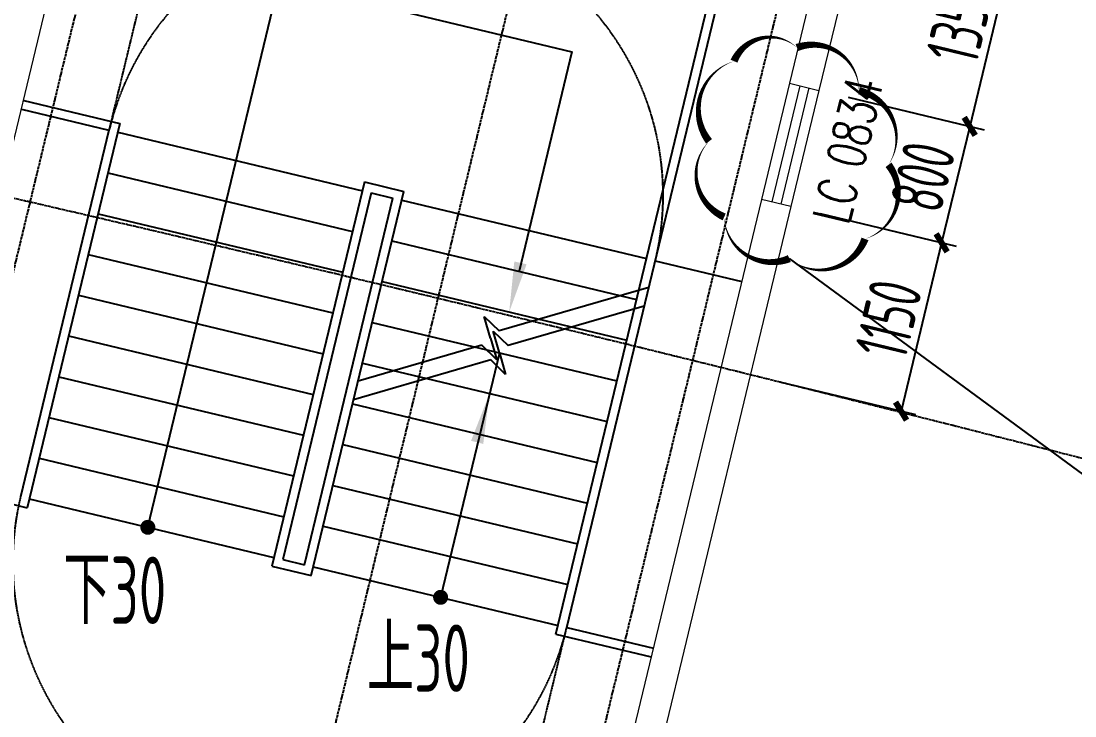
# Model space of a CAD drawing. Header units: millimetres. Extents: x 11677979 to 24947533, y -12764720 to -6308891.
# Drawn here: x 11849381 to 11856417, y -6392292 to -6387651 of the extents above; entities that cross this region are included whole.
import ezdxf
from ezdxf.enums import TextEntityAlignment as Align

# ---------------------------------------------------------------- set-up
doc = ezdxf.new("R2010")
doc.units = ezdxf.units.MM
doc.header["$LTSCALE"] = 10
for name, pattern in [('A2-RG-AXIS$0$CENTER', [2, 1.25, -0.25, 0.25, -0.25]), ('A2-RG-AXIS$0$DOTE', [2.4200000000000004, 2, -0.2, 0.02, -0.2]), ('A2-RI-F4$0$A2-RG-AXIS$0$CENTER', [2, 1.25, -0.25, 0.25, -0.25]), ('A2-RI-F4$0$A2-RG-AXIS$0$DOTE', [2.4200000000000004, 2, -0.2, 0.02, -0.2]), ('A2-RI-F4$0$A2-RV-F4$0$HIDDEN', [0.375, 0.25, -0.125]), ('A2-RV-F4$0$HIDDEN', [0.375, 0.25, -0.125])]:
    doc.linetypes.add(name, pattern=pattern)
for name, color, linetype in [('A2-RB-F4$0$A-DIMS-100', 1, 'Continuous'), ('A2-RG-AXIS$0$A-DIMS-100', 1, 'Continuous'), ('A2-RG-AXIS$0$A-GRID', 1, 'A2-RG-AXIS$0$CENTER'), ('A2-RI-F4$0$A-SYMB-DOOR', 4, 'Continuous'), ('A2-RI-F4$0$A2-RB-F4$0$A-DIMS-100', 1, 'Continuous'), ('A2-RI-F4$0$A2-RG-AXIS$0$A-DIMS-100', 1, 'Continuous'), ('A2-RI-F4$0$A2-RG-AXIS$0$A-GRID', 1, 'A2-RI-F4$0$A2-RG-AXIS$0$CENTER'), ('A2-RI-F4$0$A2-RV-F4$0$A-HATH', 9, 'Continuous'), ('A2-RI-F4$0$A2-RV-F4$0$A-STRS', 50, 'Continuous'), ('A2-RI-F4$0$A2-RV-F4$0$A-SYMB', 4, 'Continuous'), ('A2-RI-F4$0$A2-RV-F4$0$A-SYMB-AREA', 4, 'Continuous'), ('A2-RI-F4$0$A2-RV-F4$0$A-SYMB-NAME', 4, 'Continuous'), ('A2-RI-F4$0$A2-RV-F4$0$AUDIT_D_120618114340-210', 80, 'Continuous'), ('A2-RI-F4$0$A2-RV-F4$0$AUDIT_D_120618114340-341', 1, 'Continuous'), ('A2-RV-F4$0$A-HATH', 9, 'Continuous'), ('A2-RV-F4$0$A-STRS', 50, 'Continuous'), ('A2-RV-F4$0$A-SYMB', 4, 'Continuous'), ('A2-RV-F4$0$A-SYMB-AREA', 4, 'Continuous'), ('A2-RV-F4$0$A-SYMB-NAME', 4, 'Continuous'), ('A2-RV-F4$0$AUDIT_D_120618114340-210', 80, 'Continuous'), ('A2-RV-F4$0$AUDIT_D_120618114340-341', 1, 'Continuous')]:
    doc.layers.add(name, color=color, linetype=linetype)
doc.layers.add('A2-RI-F4$0$A-GLASS', color=132, linetype='Continuous', lineweight=20)
doc.layers.add('A2-RI-F4$0$A-WALL', color=7, linetype='Continuous', lineweight=5)
doc.styles.add('A2-RB-F4$0$XD2008', font='hzs.shx', dxfattribs={"width": 0.7, "bigfont": 'hztxt.shx'})
doc.styles.add('A2-RG-AXIS$0$XD2008', font='hzs.shx', dxfattribs={"width": 0.7, "bigfont": 'hztxt.shx'})
doc.styles.add('A2-RI-F4$0$A2-RB-F4$0$XD2008', font='hzs.shx', dxfattribs={"width": 0.7, "bigfont": 'hztxt.shx'})
doc.styles.add('A2-RI-F4$0$A2-RG-AXIS$0$XD2008', font='hzs.shx', dxfattribs={"width": 0.7, "bigfont": 'hztxt.shx'})
doc.styles.add('A2-RI-F4$0$A2-RV-F4$0$ECADI', font='hzs.shx', dxfattribs={"width": 0.7, "bigfont": 'hztxt.shx'})
doc.styles.add('A2-RI-F4$0$ECADI-TXT', font='simplex.shx', dxfattribs={"bigfont": 'hztxt.shx'})
doc.styles.add('A2-RV-F4$0$ECADI', font='hzs.shx', dxfattribs={"width": 0.7, "bigfont": 'hztxt.shx'})
doc.dimstyles.new('A2-RB-F4$0$XD100$0', dxfattribs={"dimscale": 100, "dimtxt": 3.5, "dimasz": 1, "dimexe": 1, "dimexo": 2, "dimgap": 0.5, "dimtad": 1, "dimdec": 0, "dimdsep": 46, "dimtxsty": 'A2-RB-F4$0$XD2008', "dimblk1": 'A2-RB-F4$0$_ArchTick', "dimblk2": 'A2-RB-F4$0$_ArchTick', "dimsah": 1, "dimcen": 2.5, "dimclrt": 4, "dimaunit": 1, "dimadec": 0, "dimazin": 0, "dimtfac": 1, "dimtdec": 0, "dimtix": 1, "dimtmove": 1, "dimatfit": 3, "dimfxl": 0, "dimtolj": 1, "dimtzin": 0, "dimarcsym": 0})
doc.dimstyles.new('A2-RG-AXIS$0$XD150$0', dxfattribs={"dimscale": 150, "dimtxt": 2.5, "dimasz": 1, "dimexe": 1, "dimexo": 2, "dimgap": 0.5, "dimtad": 1, "dimdec": 0, "dimdsep": 46, "dimtxsty": 'A2-RG-AXIS$0$XD2008', "dimblk": 'A2-RG-AXIS$0$_ArchTick', "dimcen": 2.5, "dimclrt": 4, "dimaunit": 1, "dimadec": 0, "dimazin": 0, "dimtfac": 1, "dimtdec": 0, "dimtmove": 2, "dimatfit": 3, "dimfxl": 0, "dimtolj": 1, "dimtzin": 0, "dimarcsym": 0})
doc.dimstyles.new('A2-RI-F4$0$A2-RB-F4$0$XD100$0', dxfattribs={"dimscale": 100, "dimtxt": 3.5, "dimasz": 1, "dimexe": 1, "dimexo": 2, "dimgap": 0.5, "dimtad": 1, "dimdec": 0, "dimdsep": 46, "dimtxsty": 'A2-RI-F4$0$A2-RB-F4$0$XD2008', "dimblk1": 'A2-RI-F4$0$A2-RB-F4$0$_ArchTick', "dimblk2": 'A2-RI-F4$0$A2-RB-F4$0$_ArchTick', "dimsah": 1, "dimcen": 2.5, "dimclrt": 4, "dimaunit": 1, "dimadec": 0, "dimazin": 0, "dimtfac": 1, "dimtdec": 0, "dimtix": 1, "dimtmove": 1, "dimatfit": 3, "dimfxl": 0, "dimtolj": 1, "dimtzin": 0, "dimarcsym": 0})
doc.dimstyles.new('A2-RI-F4$0$A2-RG-AXIS$0$XD150$0', dxfattribs={"dimscale": 150, "dimtxt": 2.5, "dimasz": 1, "dimexe": 1, "dimexo": 2, "dimgap": 0.5, "dimtad": 1, "dimdec": 0, "dimdsep": 46, "dimtxsty": 'A2-RI-F4$0$A2-RG-AXIS$0$XD2008', "dimblk": 'A2-RI-F4$0$A2-RG-AXIS$0$_ArchTick', "dimcen": 2.5, "dimclrt": 4, "dimaunit": 1, "dimadec": 0, "dimazin": 0, "dimtfac": 1, "dimtdec": 0, "dimtmove": 2, "dimatfit": 3, "dimfxl": 0, "dimtolj": 1, "dimtzin": 0, "dimarcsym": 0})

# ---------------------------------------------------------------- blocks, each defined once
blk = doc.blocks.new('A2-RV-F4$0$5erhfh')
at = {"layer": 'A2-RV-F4$0$A-SYMB-AREA', "style": 'A2-RV-F4$0$ECADI', "width": 0.7}
blk.add_attdef('340M2', text='', height=2.5, dxfattribs=at).set_placement((0, 1.25), align=Align.MIDDLE_LEFT)
at = {"layer": 'A2-RV-F4$0$A-SYMB-NAME', "style": 'A2-RV-F4$0$ECADI', "width": 0.7}
blk.add_attdef('CHINESENAME', (-12.29193252821193, 3.0875), '', height=4.5, dxfattribs=at)
blk = doc.blocks.new('A2-RV-F4')
at = {"layer": 'A2-RV-F4$0$A-HATH', "linetype": 'A2-RV-F4$0$HIDDEN'}
for p, q in [((11850532.52359287, -6386036.212348836), (11849967.82002401, -6388379.122044289)), ((11852445.60623783, -6394102.9801053), (11853024.39962325, -6391701.612893994))]:
    blk.add_line(p, q, dxfattribs=at)
at = {"layer": 'A2-RV-F4$0$A-STRS'}
for p, q in [((11850026.17295232, -6388393.084338167), (11851660.05494519, -6388784.028566726)), ((11849960.56423893, -6388665.289613986), (11851594.4462318, -6389056.233842546)), ((11851922.64312261, -6388846.858889172), (11853556.52511549, -6389237.803117732)), ((11849894.95552553, -6388937.494889808), (11851528.83751841, -6389328.439118368)), ((11851857.03440922, -6389119.064164992), (11853490.9164021, -6389510.008393551)), ((11849829.34681214, -6389209.700165626), (11851463.22880501, -6389600.644394188)), ((11853614.87804381, -6389251.765411606), (11854194.48266308, -6389390.449283354)), ((11851791.42569582, -6389391.269440812), (11853425.3076887, -6389782.213669373)), ((11849763.73809874, -6389481.905441448), (11851397.62009161, -6389872.849670008)), ((11851725.81698243, -6389663.474716633), (11853359.69897531, -6390054.418945192)), ((11849698.12938535, -6389754.11071727), (11851332.01137822, -6390145.054945828)), ((11851660.20826904, -6389935.679992453), (11853294.09026191, -6390326.624221012)), ((11849632.52067195, -6390026.315993088), (11851266.40266483, -6390417.260221649)), ((11851594.59955564, -6390207.885268273), (11853228.48154851, -6390598.829496833)), ((11849566.91195856, -6390298.521268909), (11851200.79395143, -6390689.465497469)), ((11851528.99084224, -6390480.090544093), (11853162.87283512, -6390871.034772652)), ((11849501.30324516, -6390570.726544729), (11851135.18523804, -6390961.670773288)), ((11851463.38212885, -6390752.295819914), (11853097.26412173, -6391143.240048473)), ((11849435.69453177, -6390842.93182055), (11851069.57652464, -6391233.87604911)), ((11851397.77341546, -6391024.501095735), (11853031.65540833, -6391415.445324294)), ((11851332.16470206, -6391296.706371554), (11852966.04669494, -6391687.650600117))]:
    blk.add_line(p, q, dxfattribs=at)
at = {"layer": 'A2-RV-F4$0$A-SYMB', "linetype": 'A2-RV-F4$0$HIDDEN'}
for centre, radius, start, end in [((11851792.70332841, -6388815.767774372), 1875.002576416174, 346.5436459791125, 166.5436459791125), ((11851200.87061336, -6391265.291210332), 1875.002576417769, 166.5436459791126, 346.5436459791125)]:
    blk.add_arc(centre, radius, start, end, dxfattribs=at)
at = {"layer": 'A2-RV-F4$0$AUDIT_D_120618114340-210'}
for p, q in [((11852951.98768492, -6391745.980302077), (11854073.58049623, -6387092.581923065)), ((11853024.39962326, -6391701.612893993), (11854131.93342455, -6387106.544216943)), ((11849398.97014854, -6388181.317848119), (11850040.23196234, -6388334.754636205)), ((11849384.86823086, -6388239.637283422), (11849967.82002401, -6388379.122044289)), ((11850040.23196234, -6388334.754636205), (11849421.63552175, -6390901.261522511)), ((11849967.82002401, -6388379.122044289), (11849377.34160345, -6390828.969526673)), ((11851674.11395521, -6388725.698864763), (11851055.51751463, -6391292.205751073)), ((11851674.11395521, -6388725.698864763), (11851936.70213262, -6388788.529187208)), ((11851318.10569204, -6391355.036073515), (11851936.70213262, -6388788.529187208)), ((11851718.40787351, -6388797.990860602), (11851127.92945296, -6391247.838342987)), ((11851273.81177375, -6391282.744077678), (11851864.2901943, -6388832.896595292)), ((11851718.40787351, -6388797.990860602), (11851864.2901943, -6388832.896595292)), ((11848775.93006092, -6390746.761488626), (11849421.63552175, -6390901.261522511)), ((11851127.92945296, -6391247.838342987), (11851273.81177375, -6391282.744077678)), ((11851055.51751463, -6391292.205751073), (11851318.10569204, -6391355.036073515)), ((11852951.98768492, -6391745.980302077), (11853588.68767333, -6391898.32556745)), ((11853024.39962326, -6391701.612893993), (11853602.64994802, -6391839.972719315))]:
    blk.add_line(p, q, dxfattribs=at)
at = {"layer": 'A2-RV-F4$0$AUDIT_D_120618114340-341', "extrusion": (5.203976707420047e-08, 1.248147098456692e-08, -0.9999999999999986)}
for p, q in [((11853571.65742266, -6389431.084293084, 5.917320324609819e-05), (11852573.73520595, -6389720.579369909, 3.62823912880561e-06)), ((11853541.83076619, -6389554.832692192, 5.421651799053258e-05), (11852632.96048095, -6389818.493996295, 3.62823912880561e-06)), ((11852515.55479874, -6389768.694234726), (11852473.76313027, -6389624.633634812, -3.767404950227871e-07)), ((11852473.76313027, -6389624.633634812, -3.767404950227871e-07), (11852573.73520595, -6389720.579369909, 3.62823912880561e-06)), ((11852515.55479874, -6389768.694234726), (11852557.3464672, -6389912.754834636, 3.767404948007425e-07)), ((11852574.78007373, -6389866.608861112), (11852532.98840526, -6389722.548261198, -3.767404950227871e-07)), ((11852532.98840526, -6389722.548261198, -3.767404950227871e-07), (11852632.96048095, -6389818.493996295, 3.62823912880561e-06)), ((11852457.37439151, -6389816.809099539, -3.628239129138677e-06), (11851631.08402268, -6390056.514148493, -4.962006907225288e-05)), ((11852557.3464672, -6389912.754834636, 3.767404948007425e-07), (11852457.37439151, -6389816.809099539, -3.628239129138677e-06)), ((11852516.59966651, -6389914.723725925, -3.628239129138677e-06), (11851601.25736621, -6390180.262547604, -5.457675432806697e-05)), ((11852616.5717422, -6390010.669461022, 3.767404948007425e-07), (11852516.59966651, -6389914.723725925, -3.628239129138677e-06)), ((11852574.78007373, -6389866.608861112), (11852616.5717422, -6390010.669461022, 3.767404948007425e-07))]:
    blk.add_line(p, q, dxfattribs=at)
at = {"layer": 'A2-RV-F4$0$AUDIT_D_120618114340-341'}
for points in [[(11850227.43327351, -6391032.373709842), (11851103.26363065, -6387386.984091338), (11853057.77937943, -6387856.360550899), (11852705.77178477, -6389322.144301735)], [(11852575.00578948, -6389866.66286885), (11852182.25637211, -6391500.110554723)]]:
    blk.add_lwpolyline(points, dxfattribs=at)
at = {"layer": 'A2-RV-F4$0$AUDIT_D_120618114340-341', "extrusion": (0, 0, -1), "const_width": 49.99999999999999}
for points in [[(-11850233.01109238, -6391008.003893747, 1), (-11850221.85545464, -6391056.743525938, 1)], [(-11852187.83419098, -6391475.740738628, 1), (-11852176.67855324, -6391524.480370819, 1)]]:
    blk.add_lwpolyline(points, format="xyb", close=True, dxfattribs=at)
at = {"layer": 'A2-RV-F4$0$AUDIT_D_120618114340-341', "extrusion": (0, 0, -1)}
for points in [[(-11852756.28638885, -6389275.480563865), (-11852674.2785515, -6389256.713372772), (-11852640.16307137, -6389594.349577581)], [(-11852467.04541825, -6390475.518091), (-11852385.49265686, -6390454.862826327), (-11852508.9458249, -6390138.759381101)]]:
    blk.add_solid(points, dxfattribs=at)
ref = blk.add_blockref('A2-RV-F4$0$5erhfh', (11850838.81139189, -6393158.082394437), dxfattribs=dict(xscale=100, yscale=100, zscale=100))
ref.add_attrib('CHINESENAME', '下30', (11849663.0073548, -6391678.282010552), dxfattribs={"layer": 'A2-RV-F4$0$A-SYMB-NAME', "height": 450, "style": 'A2-RV-F4$0$ECADI', "width": 0.7})
ref = blk.add_blockref('A2-RV-F4$0$5erhfh', (11852866.45279272, -6393611.270133118), dxfattribs=dict(xscale=100, yscale=100, zscale=100))
ref.add_attrib('CHINESENAME', '上30', (11851690.64875564, -6392131.469749233), dxfattribs={"layer": 'A2-RV-F4$0$A-SYMB-NAME', "height": 450, "style": 'A2-RV-F4$0$ECADI', "width": 0.7})
blk = doc.blocks.new('A2-RB-F4$0$_ArchTick')
at = {"color": 0, "linetype": 'ByBlock', "const_width": 0.4}
blk.add_lwpolyline([(-0.5, -0.5), (0.5, 0.5)], dxfattribs=at)
blk = doc.blocks.new('*D197')
at = {"layer": 'A2-RB-F4$0$A-DIMS-100', "color": 0, "lineweight": -2, "transparency": 16777216}
for p, q in [((11854902.97492254, -6388158.561979709), (11855812.15127376, -6388377.69766866)), ((11855714.93523741, -6388354.266017502), (11855527.47271025, -6389132.03296752)), ((11854715.51239538, -6388936.328929727), (11855624.6887466, -6389155.464618678))]:
    blk.add_line(p, q, dxfattribs=at)
at = {"layer": 'Defpoints', "color": 0, "transparency": 16777216}
for p in [(11854708.54284983, -6388111.698677393), (11854521.08032267, -6388889.46562741), (11855527.47271025, -6389132.03296752)]:
    blk.add_point(p, dxfattribs=at)
at = {"layer": 'A2-RB-F4$0$A-DIMS-100', "color": 0, "lineweight": -2, "transparency": 16777216, "xscale": 100, "yscale": 100, "zscale": 100}
for p, rotation in [((11855714.93523741, -6388354.266017502), 76.44866309348606), ((11855527.47271025, -6389132.03296752), 256.4486630934861)]:
    blk.add_blockref('A2-RB-F4$0$_ArchTick', p, dxfattribs=dict(at, rotation=rotation))
at = {"layer": 'A2-RB-F4$0$A-DIMS-100', "color": 4, "transparency": 16777216, "insert": (11855402.46789204, -6388690.428277405), "char_height": 350, "attachment_point": 5, "rotation": 76.44866309348603, "style": 'A2-RB-F4$0$XD2008'}
blk.add_mtext('\\A1;800', dxfattribs=at)
blk = doc.blocks.new('*D198')
at = {"layer": 'A2-RB-F4$0$A-DIMS-100', "color": 0, "lineweight": -2, "transparency": 16777216}
for p, q in [((11855217.81173799, -6386852.32935065), (11856126.9880892, -6387071.465039601)), ((11856029.77205285, -6387048.033388442), (11855714.9352374, -6388354.266017501)), ((11854902.97492254, -6388158.561979709), (11855812.15127376, -6388377.69766866))]:
    blk.add_line(p, q, dxfattribs=at)
at = {"layer": 'Defpoints', "color": 0, "transparency": 16777216}
for p in [(11855023.37966528, -6386805.466048334), (11854708.54284983, -6388111.698677393), (11855714.9352374, -6388354.266017501)]:
    blk.add_point(p, dxfattribs=at)
at = {"layer": 'A2-RB-F4$0$A-DIMS-100', "color": 0, "lineweight": -2, "transparency": 16777216, "xscale": 100, "yscale": 100, "zscale": 100}
for p, rotation in [((11856029.77205285, -6387048.033388442), 76.44866309347344), ((11855714.9352374, -6388354.266017501), 256.4486630934734)]:
    blk.add_blockref('A2-RB-F4$0$_ArchTick', p, dxfattribs=dict(at, rotation=rotation))
at = {"layer": 'A2-RB-F4$0$A-DIMS-100', "color": 4, "transparency": 16777216, "insert": (11855653.61756334, -6387648.428487867), "char_height": 350, "attachment_point": 5, "rotation": 76.4486630934734, "style": 'A2-RB-F4$0$XD2008'}
blk.add_mtext('\\A1;1350', dxfattribs=at)
blk = doc.blocks.new('*D202')
at = {"layer": 'A2-RB-F4$0$A-DIMS-100', "color": 0, "lineweight": -2, "transparency": 16777216}
for p, q in [((11854715.51239538, -6388936.328929726), (11855624.6887466, -6389155.464618675)), ((11855527.47271025, -6389132.032967518), (11855256.50962362, -6390256.237023915)), ((11854444.54930875, -6390060.532986123), (11855353.72565997, -6390279.668675072))]:
    blk.add_line(p, q, dxfattribs=at)
at = {"layer": 'Defpoints', "color": 0, "transparency": 16777216}
for p in [(11854521.08032267, -6388889.46562741), (11854250.11723604, -6390013.669683807), (11855256.50962362, -6390256.237023915)]:
    blk.add_point(p, dxfattribs=at)
at = {"layer": 'A2-RB-F4$0$A-DIMS-100', "color": 0, "lineweight": -2, "transparency": 16777216, "xscale": 100, "yscale": 100, "zscale": 100}
for p, rotation in [((11855527.47271025, -6389132.032967518), 76.44866309355466), ((11855256.50962362, -6390256.237023915), 256.4486630935546)]:
    blk.add_blockref('A2-RB-F4$0$_ArchTick', p, dxfattribs=dict(at, rotation=rotation))
at = {"layer": 'A2-RB-F4$0$A-DIMS-100', "color": 4, "transparency": 16777216, "insert": (11855173.25508514, -6389641.413780611), "char_height": 350, "attachment_point": 5, "rotation": 76.44866309355463, "style": 'A2-RB-F4$0$XD2008'}
blk.add_mtext('\\A1;1150', dxfattribs=at)
blk = doc.blocks.new('A2-RG-AXIS$0$_ArchTick')
at = {"color": 0, "linetype": 'ByBlock', "const_width": 0.4}
blk.add_lwpolyline([(-0.5, -0.5), (0.5, 0.5)], dxfattribs=at)
blk = doc.blocks.new('*D436')
at = {"layer": 'A2-RG-AXIS$0$A-DIMS-100', "color": 0, "lineweight": -2, "ltscale": 3, "transparency": 16777216}
for p, q in [((11857017.44969756, -6390714.001969515), (11857453.29118295, -6390825.993931)), ((11857308.01068776, -6390788.663277156), (11856138.3168673, -6395340.785459872)), ((11855847.75587694, -6395266.124152191), (11856283.5973625, -6395378.116113717))]:
    blk.add_line(p, q, dxfattribs=at)
at = {"layer": 'Defpoints', "color": 0, "ltscale": 3, "transparency": 16777216}
for p in [(11856726.88870717, -6390639.340661827), (11855557.19488655, -6395191.462844502), (11856138.3168673, -6395340.785459872)]:
    blk.add_point(p, dxfattribs=at)
at = {"layer": 'A2-RG-AXIS$0$A-DIMS-100', "color": 0, "lineweight": -2, "ltscale": 3, "transparency": 16777216, "xscale": 150, "yscale": 150, "zscale": 150}
for p, rotation in [((11857308.01068776, -6390788.663277156), 75.589284638493), ((11856138.3168673, -6395340.785459872), 255.589284638493)]:
    blk.add_blockref('A2-RG-AXIS$0$_ArchTick', p, dxfattribs=dict(at, rotation=rotation))
at = {"layer": 'A2-RG-AXIS$0$A-DIMS-100', "color": 4, "ltscale": 3, "transparency": 16777216, "insert": (11856468.92291094, -6392999.395724285), "char_height": 375, "attachment_point": 5, "rotation": 75.58928463849298, "style": 'A2-RG-AXIS$0$XD2008'}
blk.add_mtext('\\A1;4700', dxfattribs=at)
blk = doc.blocks.new('A2-RI-F4$0$A2-RB-F4$0$_ArchTick')
at = {"color": 0, "linetype": 'ByBlock', "const_width": 0.4}
blk.add_lwpolyline([(-0.5, -0.5), (0.5, 0.5)], dxfattribs=at)
blk = doc.blocks.new('*D722')
at = {"layer": 'A2-RI-F4$0$A2-RB-F4$0$A-DIMS-100', "color": 0, "lineweight": -2, "transparency": 16777216}
for p, q in [((11854902.97492254, -6388158.561979709), (11855812.15127376, -6388377.69766866)), ((11855714.93523741, -6388354.266017502), (11855527.47271025, -6389132.03296752)), ((11854715.51239538, -6388936.328929727), (11855624.6887466, -6389155.464618678))]:
    blk.add_line(p, q, dxfattribs=at)
at = {"layer": 'Defpoints', "color": 0, "transparency": 16777216}
for p in [(11854708.54284983, -6388111.698677393), (11854521.08032267, -6388889.46562741), (11855527.47271025, -6389132.03296752)]:
    blk.add_point(p, dxfattribs=at)
at = {"layer": 'A2-RI-F4$0$A2-RB-F4$0$A-DIMS-100', "color": 0, "lineweight": -2, "transparency": 16777216, "xscale": 100, "yscale": 100, "zscale": 100}
for p, rotation in [((11855714.93523741, -6388354.266017502), 76.44866309348606), ((11855527.47271025, -6389132.03296752), 256.4486630934861)]:
    blk.add_blockref('A2-RI-F4$0$A2-RB-F4$0$_ArchTick', p, dxfattribs=dict(at, rotation=rotation))
at = {"layer": 'A2-RI-F4$0$A2-RB-F4$0$A-DIMS-100', "color": 4, "transparency": 16777216, "insert": (11855402.46789204, -6388690.428277405), "char_height": 350, "attachment_point": 5, "rotation": 76.44866309348603, "style": 'A2-RI-F4$0$A2-RB-F4$0$XD2008'}
blk.add_mtext('\\A1;800', dxfattribs=at)
blk = doc.blocks.new('*D723')
at = {"layer": 'A2-RI-F4$0$A2-RB-F4$0$A-DIMS-100', "color": 0, "lineweight": -2, "transparency": 16777216}
for p, q in [((11855217.81173799, -6386852.32935065), (11856126.9880892, -6387071.465039601)), ((11856029.77205285, -6387048.033388442), (11855714.9352374, -6388354.266017501)), ((11854902.97492254, -6388158.561979709), (11855812.15127376, -6388377.69766866))]:
    blk.add_line(p, q, dxfattribs=at)
at = {"layer": 'Defpoints', "color": 0, "transparency": 16777216}
for p in [(11855023.37966528, -6386805.466048334), (11854708.54284983, -6388111.698677393), (11855714.9352374, -6388354.266017501)]:
    blk.add_point(p, dxfattribs=at)
at = {"layer": 'A2-RI-F4$0$A2-RB-F4$0$A-DIMS-100', "color": 0, "lineweight": -2, "transparency": 16777216, "xscale": 100, "yscale": 100, "zscale": 100}
for p, rotation in [((11856029.77205285, -6387048.033388442), 76.44866309347344), ((11855714.9352374, -6388354.266017501), 256.4486630934734)]:
    blk.add_blockref('A2-RI-F4$0$A2-RB-F4$0$_ArchTick', p, dxfattribs=dict(at, rotation=rotation))
at = {"layer": 'A2-RI-F4$0$A2-RB-F4$0$A-DIMS-100', "color": 4, "transparency": 16777216, "insert": (11855653.61756334, -6387648.428487867), "char_height": 350, "attachment_point": 5, "rotation": 76.4486630934734, "style": 'A2-RI-F4$0$A2-RB-F4$0$XD2008'}
blk.add_mtext('\\A1;1350', dxfattribs=at)
blk = doc.blocks.new('*D727')
at = {"layer": 'A2-RI-F4$0$A2-RB-F4$0$A-DIMS-100', "color": 0, "lineweight": -2, "transparency": 16777216}
for p, q in [((11854715.51239538, -6388936.328929726), (11855624.6887466, -6389155.464618675)), ((11855527.47271025, -6389132.032967518), (11855256.50962362, -6390256.237023915)), ((11854444.54930875, -6390060.532986123), (11855353.72565997, -6390279.668675072))]:
    blk.add_line(p, q, dxfattribs=at)
at = {"layer": 'Defpoints', "color": 0, "transparency": 16777216}
for p in [(11854521.08032267, -6388889.46562741), (11854250.11723604, -6390013.669683807), (11855256.50962362, -6390256.237023915)]:
    blk.add_point(p, dxfattribs=at)
at = {"layer": 'A2-RI-F4$0$A2-RB-F4$0$A-DIMS-100', "color": 0, "lineweight": -2, "transparency": 16777216, "xscale": 100, "yscale": 100, "zscale": 100}
for p, rotation in [((11855527.47271025, -6389132.032967518), 76.44866309355466), ((11855256.50962362, -6390256.237023915), 256.4486630935546)]:
    blk.add_blockref('A2-RI-F4$0$A2-RB-F4$0$_ArchTick', p, dxfattribs=dict(at, rotation=rotation))
at = {"layer": 'A2-RI-F4$0$A2-RB-F4$0$A-DIMS-100', "color": 4, "transparency": 16777216, "insert": (11855173.25508514, -6389641.413780611), "char_height": 350, "attachment_point": 5, "rotation": 76.44866309355463, "style": 'A2-RI-F4$0$A2-RB-F4$0$XD2008'}
blk.add_mtext('\\A1;1150', dxfattribs=at)
blk = doc.blocks.new('A2-RI-F4$0$A2-RG-AXIS$0$_ArchTick')
at = {"color": 0, "linetype": 'ByBlock', "const_width": 0.4}
blk.add_lwpolyline([(-0.5, -0.5), (0.5, 0.5)], dxfattribs=at)
blk = doc.blocks.new('*D961')
at = {"layer": 'A2-RI-F4$0$A2-RG-AXIS$0$A-DIMS-100', "color": 0, "lineweight": -2, "ltscale": 3, "transparency": 16777216}
for p, q in [((11857017.44969756, -6390714.001969515), (11857453.29118295, -6390825.993931)), ((11857308.01068776, -6390788.663277156), (11856138.3168673, -6395340.785459872)), ((11855847.75587694, -6395266.124152191), (11856283.5973625, -6395378.116113717))]:
    blk.add_line(p, q, dxfattribs=at)
at = {"layer": 'Defpoints', "color": 0, "ltscale": 3, "transparency": 16777216}
for p in [(11856726.88870717, -6390639.340661827), (11855557.19488655, -6395191.462844502), (11856138.3168673, -6395340.785459872)]:
    blk.add_point(p, dxfattribs=at)
at = {"layer": 'A2-RI-F4$0$A2-RG-AXIS$0$A-DIMS-100', "color": 0, "lineweight": -2, "ltscale": 3, "transparency": 16777216, "xscale": 150, "yscale": 150, "zscale": 150}
for p, rotation in [((11857308.01068776, -6390788.663277156), 75.589284638493), ((11856138.3168673, -6395340.785459872), 255.589284638493)]:
    blk.add_blockref('A2-RI-F4$0$A2-RG-AXIS$0$_ArchTick', p, dxfattribs=dict(at, rotation=rotation))
at = {"layer": 'A2-RI-F4$0$A2-RG-AXIS$0$A-DIMS-100', "color": 4, "ltscale": 3, "transparency": 16777216, "insert": (11856468.92291094, -6392999.395724285), "char_height": 375, "attachment_point": 5, "rotation": 75.58928463849298, "style": 'A2-RI-F4$0$A2-RG-AXIS$0$XD2008'}
blk.add_mtext('\\A1;4700', dxfattribs=at)
blk = doc.blocks.new('A2-RI-F4$0$A2-RV-F4$0$5erhfh')
at = {"layer": 'A2-RI-F4$0$A2-RV-F4$0$A-SYMB-AREA', "style": 'A2-RI-F4$0$A2-RV-F4$0$ECADI', "width": 0.7}
blk.add_attdef('340M2', text='', height=2.5, dxfattribs=at).set_placement((0, 1.25), align=Align.MIDDLE_LEFT)
at = {"layer": 'A2-RI-F4$0$A2-RV-F4$0$A-SYMB-NAME', "style": 'A2-RI-F4$0$A2-RV-F4$0$ECADI', "width": 0.7}
blk.add_attdef('CHINESENAME', (-12.29193252821193, 3.0875), '', height=4.5, dxfattribs=at)
blk = doc.blocks.new('A2-RI-F4$0$A2-RV-F4')
at = {"layer": 'A2-RI-F4$0$A2-RV-F4$0$A-HATH', "linetype": 'A2-RI-F4$0$A2-RV-F4$0$HIDDEN'}
for p, q in [((11850532.52359287, -6386036.212348836), (11849967.82002401, -6388379.122044289)), ((11852445.60623783, -6394102.9801053), (11853024.39962325, -6391701.612893994))]:
    blk.add_line(p, q, dxfattribs=at)
at = {"layer": 'A2-RI-F4$0$A2-RV-F4$0$A-STRS'}
for p, q in [((11850026.17295232, -6388393.084338167), (11851660.05494519, -6388784.028566726)), ((11849960.56423893, -6388665.289613986), (11851594.4462318, -6389056.233842546)), ((11851922.64312261, -6388846.858889172), (11853556.52511549, -6389237.803117732)), ((11849894.95552553, -6388937.494889808), (11851528.83751841, -6389328.439118368)), ((11851857.03440922, -6389119.064164992), (11853490.9164021, -6389510.008393551)), ((11849829.34681214, -6389209.700165626), (11851463.22880501, -6389600.644394188)), ((11853614.87804381, -6389251.765411606), (11854194.48266308, -6389390.449283354)), ((11851791.42569582, -6389391.269440812), (11853425.3076887, -6389782.213669373)), ((11849763.73809874, -6389481.905441448), (11851397.62009161, -6389872.849670008)), ((11851725.81698243, -6389663.474716633), (11853359.69897531, -6390054.418945192)), ((11849698.12938535, -6389754.11071727), (11851332.01137822, -6390145.054945828)), ((11851660.20826904, -6389935.679992453), (11853294.09026191, -6390326.624221012)), ((11849632.52067195, -6390026.315993088), (11851266.40266483, -6390417.260221649)), ((11851594.59955564, -6390207.885268273), (11853228.48154851, -6390598.829496833)), ((11849566.91195856, -6390298.521268909), (11851200.79395143, -6390689.465497469)), ((11851528.99084224, -6390480.090544093), (11853162.87283512, -6390871.034772652)), ((11849501.30324516, -6390570.726544729), (11851135.18523804, -6390961.670773288)), ((11851463.38212885, -6390752.295819914), (11853097.26412173, -6391143.240048473)), ((11849435.69453177, -6390842.93182055), (11851069.57652464, -6391233.87604911)), ((11851397.77341546, -6391024.501095735), (11853031.65540833, -6391415.445324294)), ((11851332.16470206, -6391296.706371554), (11852966.04669494, -6391687.650600117))]:
    blk.add_line(p, q, dxfattribs=at)
at = {"layer": 'A2-RI-F4$0$A2-RV-F4$0$A-SYMB', "linetype": 'A2-RI-F4$0$A2-RV-F4$0$HIDDEN'}
for centre, radius, start, end in [((11851792.70332841, -6388815.767774372), 1875.002576416174, 346.5436459791125, 166.5436459791125), ((11851200.87061336, -6391265.291210332), 1875.002576417769, 166.5436459791126, 346.5436459791125)]:
    blk.add_arc(centre, radius, start, end, dxfattribs=at)
at = {"layer": 'A2-RI-F4$0$A2-RV-F4$0$AUDIT_D_120618114340-210'}
for p, q in [((11852951.98768492, -6391745.980302077), (11854073.58049623, -6387092.581923065)), ((11853024.39962326, -6391701.612893993), (11854131.93342455, -6387106.544216943)), ((11849398.97014854, -6388181.317848119), (11850040.23196234, -6388334.754636205)), ((11849384.86823086, -6388239.637283422), (11849967.82002401, -6388379.122044289)), ((11850040.23196234, -6388334.754636205), (11849421.63552175, -6390901.261522511)), ((11849967.82002401, -6388379.122044289), (11849377.34160345, -6390828.969526673)), ((11851674.11395521, -6388725.698864763), (11851055.51751463, -6391292.205751073)), ((11851674.11395521, -6388725.698864763), (11851936.70213262, -6388788.529187208)), ((11851318.10569204, -6391355.036073515), (11851936.70213262, -6388788.529187208)), ((11851718.40787351, -6388797.990860602), (11851127.92945296, -6391247.838342987)), ((11851273.81177375, -6391282.744077678), (11851864.2901943, -6388832.896595292)), ((11851718.40787351, -6388797.990860602), (11851864.2901943, -6388832.896595292)), ((11848775.93006092, -6390746.761488626), (11849421.63552175, -6390901.261522511)), ((11851127.92945296, -6391247.838342987), (11851273.81177375, -6391282.744077678)), ((11851055.51751463, -6391292.205751073), (11851318.10569204, -6391355.036073515)), ((11852951.98768492, -6391745.980302077), (11853588.68767333, -6391898.32556745)), ((11853024.39962326, -6391701.612893993), (11853602.64994802, -6391839.972719315))]:
    blk.add_line(p, q, dxfattribs=at)
at = {"layer": 'A2-RI-F4$0$A2-RV-F4$0$AUDIT_D_120618114340-341', "extrusion": (5.203976707420047e-08, 1.248147098456692e-08, -0.9999999999999986)}
for p, q in [((11853571.65742266, -6389431.084293084, 5.917320324609819e-05), (11852573.73520595, -6389720.579369909, 3.62823912880561e-06)), ((11853541.83076619, -6389554.832692192, 5.421651799053258e-05), (11852632.96048095, -6389818.493996295, 3.62823912880561e-06)), ((11852515.55479874, -6389768.694234726), (11852473.76313027, -6389624.633634812, -3.767404950227871e-07)), ((11852473.76313027, -6389624.633634812, -3.767404950227871e-07), (11852573.73520595, -6389720.579369909, 3.62823912880561e-06)), ((11852515.55479874, -6389768.694234726), (11852557.3464672, -6389912.754834636, 3.767404948007425e-07)), ((11852574.78007373, -6389866.608861112), (11852532.98840526, -6389722.548261198, -3.767404950227871e-07)), ((11852532.98840526, -6389722.548261198, -3.767404950227871e-07), (11852632.96048095, -6389818.493996295, 3.62823912880561e-06)), ((11852457.37439151, -6389816.809099539, -3.628239129138677e-06), (11851631.08402268, -6390056.514148493, -4.962006907225288e-05)), ((11852557.3464672, -6389912.754834636, 3.767404948007425e-07), (11852457.37439151, -6389816.809099539, -3.628239129138677e-06)), ((11852516.59966651, -6389914.723725925, -3.628239129138677e-06), (11851601.25736621, -6390180.262547604, -5.457675432806697e-05)), ((11852616.5717422, -6390010.669461022, 3.767404948007425e-07), (11852516.59966651, -6389914.723725925, -3.628239129138677e-06)), ((11852574.78007373, -6389866.608861112), (11852616.5717422, -6390010.669461022, 3.767404948007425e-07))]:
    blk.add_line(p, q, dxfattribs=at)
at = {"layer": 'A2-RI-F4$0$A2-RV-F4$0$AUDIT_D_120618114340-341'}
for points in [[(11850227.43327351, -6391032.373709842), (11851103.26363065, -6387386.984091338), (11853057.77937943, -6387856.360550899), (11852705.77178477, -6389322.144301735)], [(11852575.00578948, -6389866.66286885), (11852182.25637211, -6391500.110554723)]]:
    blk.add_lwpolyline(points, dxfattribs=at)
at = {"layer": 'A2-RI-F4$0$A2-RV-F4$0$AUDIT_D_120618114340-341', "extrusion": (0, 0, -1), "const_width": 49.99999999999999}
for points in [[(-11850233.01109238, -6391008.003893747, 1), (-11850221.85545464, -6391056.743525938, 1)], [(-11852187.83419098, -6391475.740738628, 1), (-11852176.67855324, -6391524.480370819, 1)]]:
    blk.add_lwpolyline(points, format="xyb", close=True, dxfattribs=at)
at = {"layer": 'A2-RI-F4$0$A2-RV-F4$0$AUDIT_D_120618114340-341', "extrusion": (0, 0, -1)}
for points in [[(-11852756.28638885, -6389275.480563865), (-11852674.2785515, -6389256.713372772), (-11852640.16307137, -6389594.349577581)], [(-11852467.04541825, -6390475.518091), (-11852385.49265686, -6390454.862826327), (-11852508.9458249, -6390138.759381101)]]:
    blk.add_solid(points, dxfattribs=at)
ref = blk.add_blockref('A2-RI-F4$0$A2-RV-F4$0$5erhfh', (11850838.81139189, -6393158.082394437), dxfattribs=dict(xscale=100, yscale=100, zscale=100))
ref.add_attrib('CHINESENAME', '下30', (11849663.0073548, -6391678.282010552), dxfattribs={"layer": 'A2-RI-F4$0$A2-RV-F4$0$A-SYMB-NAME', "height": 450, "style": 'A2-RI-F4$0$A2-RV-F4$0$ECADI', "width": 0.7})
ref = blk.add_blockref('A2-RI-F4$0$A2-RV-F4$0$5erhfh', (11852866.45279272, -6393611.270133118), dxfattribs=dict(xscale=100, yscale=100, zscale=100))
ref.add_attrib('CHINESENAME', '上30', (11851690.64875564, -6392131.469749233), dxfattribs={"layer": 'A2-RI-F4$0$A2-RV-F4$0$A-SYMB-NAME', "height": 450, "style": 'A2-RI-F4$0$A2-RV-F4$0$ECADI', "width": 0.7})
blk = doc.blocks.new('A2-RI-F4$0$ECADI-TAG-DOOR')
blk = doc.blocks.new('A2-RB-F4')
at = {"layer": 'A2-RB-F4$0$A-DIMS-100'}
for p1, p2, distance, text, picture, middle in [((11855023.37966528, -6386805.466048335), (11854708.54284984, -6388111.698677394), 1035.2123222918478, '1350', '*D198', (11855653.61756334, -6387648.428487867)), ((11854521.08032267, -6388889.46562741), (11854250.11723604, -6390013.669683808), 1035.2123223115484, '1150', '*D202', (11855173.25508514, -6389641.413780611))]:
    dim = blk.add_aligned_dim(p1=p1, p2=p2, distance=distance, text=text, dimstyle='A2-RB-F4$0$XD100$0', dxfattribs=at)
    dim.commit()
    dim.dimension.update_dxf_attribs({"geometry": picture, "text_midpoint": middle})
dim = blk.add_aligned_dim(p1=(11854708.54284984, -6388111.698677394), p2=(11854521.08032267, -6388889.46562741), distance=1035.2123223122028, dimstyle='A2-RB-F4$0$XD100$0', dxfattribs=at)
dim.commit()
dim.dimension.update_dxf_attribs({"geometry": '*D197', "text_midpoint": (11855402.46789204, -6388690.428277405)})
blk = doc.blocks.new('A2-RG-AXIS')
at = {"layer": 'A2-RG-AXIS$0$A-GRID', "linetype": 'A2-RG-AXIS$0$DOTE'}
for p, q in [((11852463.32296544, -6376318.388348403), (11846488.01340499, -6401109.467786302)), ((11845769.35964724, -6416040.753112658), (11855178.3874563, -6377003.453457114)), ((11847468.69242265, -6416458.887968802), (11856889.46762906, -6377372.849227605))]:
    blk.add_line(p, q, dxfattribs=at)
for radius, end in [(313399.9999999902, 95.40764402400131), (308699.9999999902, 95.4076440106419), (304099.9999999902, 95.40764399720393)]:
    blk.add_arc((11778730.70926435, -6694178.721949182), radius, 75.58928463849298, end, dxfattribs=at)
at = {"layer": 'A2-RG-AXIS$0$A-DIMS-100', "ltscale": 3}
dim = blk.add_linear_dim(base=(11856138.3168673, -6395340.785459872), p1=(11856726.88870717, -6390639.340661827), p2=(11855557.19488655, -6395191.462844502), angle=75.58928463849298, dimstyle='A2-RG-AXIS$0$XD150$0', dxfattribs=at)
dim.commit()
dim.dimension.update_dxf_attribs({"geometry": '*D436', "text_midpoint": (11856468.92291094, -6392999.395724285)})
blk = doc.blocks.new('A2-RI-F4$0$A2-RB-F4')
at = {"layer": 'A2-RI-F4$0$A2-RB-F4$0$A-DIMS-100'}
for p1, p2, distance, text, picture, middle in [((11855023.37966528, -6386805.466048335), (11854708.54284984, -6388111.698677394), 1035.2123222918478, '1350', '*D723', (11855653.61756334, -6387648.428487867)), ((11854521.08032267, -6388889.46562741), (11854250.11723604, -6390013.669683808), 1035.2123223115484, '1150', '*D727', (11855173.25508514, -6389641.413780611))]:
    dim = blk.add_aligned_dim(p1=p1, p2=p2, distance=distance, text=text, dimstyle='A2-RI-F4$0$A2-RB-F4$0$XD100$0', dxfattribs=at)
    dim.commit()
    dim.dimension.update_dxf_attribs({"geometry": picture, "text_midpoint": middle})
dim = blk.add_aligned_dim(p1=(11854708.54284984, -6388111.698677394), p2=(11854521.08032267, -6388889.46562741), distance=1035.2123223122028, dimstyle='A2-RI-F4$0$A2-RB-F4$0$XD100$0', dxfattribs=at)
dim.commit()
dim.dimension.update_dxf_attribs({"geometry": '*D722', "text_midpoint": (11855402.46789204, -6388690.428277405)})
blk = doc.blocks.new('A2-RI-F4$0$A2-RG-AXIS')
at = {"layer": 'A2-RI-F4$0$A2-RG-AXIS$0$A-GRID', "linetype": 'A2-RI-F4$0$A2-RG-AXIS$0$DOTE'}
for p, q in [((11852463.32296544, -6376318.388348403), (11846488.01340499, -6401109.467786302)), ((11845769.35964724, -6416040.753112658), (11855178.3874563, -6377003.453457114)), ((11847468.69242265, -6416458.887968802), (11856889.46762906, -6377372.849227605))]:
    blk.add_line(p, q, dxfattribs=at)
for radius, end in [(313399.9999999902, 95.40764402400131), (308699.9999999902, 95.4076440106419), (304099.9999999902, 95.40764399720393)]:
    blk.add_arc((11778730.70926435, -6694178.721949182), radius, 75.58928463849298, end, dxfattribs=at)
at = {"layer": 'A2-RI-F4$0$A2-RG-AXIS$0$A-DIMS-100', "ltscale": 3}
dim = blk.add_linear_dim(base=(11856138.3168673, -6395340.785459872), p1=(11856726.88870717, -6390639.340661827), p2=(11855557.19488655, -6395191.462844502), angle=75.58928463849298, dimstyle='A2-RI-F4$0$A2-RG-AXIS$0$XD150$0', dxfattribs=at)
dim.commit()
dim.dimension.update_dxf_attribs({"geometry": '*D961', "text_midpoint": (11856468.92291094, -6392999.395724285)})
blk = doc.blocks.new('A2-RI-F4')
at = {"layer": 'A2-RI-F4$0$A-GLASS'}
for p, q in [((11854512.17291816, -6388066.435057306), (11854325.18118442, -6388842.248723265)), ((11854580.22414361, -6388082.837213117), (11854393.23240987, -6388858.650879076)), ((11854640.02083096, -6388097.249805637), (11854453.02909722, -6388873.063471597)), ((11854708.0720564, -6388113.651961448), (11854521.08032267, -6388889.465627408)), ((11854708.54284983, -6388111.698677392), (11854708.0720564, -6388113.651961449))]:
    blk.add_line(p, q, dxfattribs=at)
at = {"layer": 'A2-RI-F4$0$A-WALL'}
for p, q in [((11850084.54175213, -6385316.792570789), (11848609.05404671, -6391438.472406313)), ((11855143.11689376, -6386308.685916255), (11854708.07205641, -6388113.65196145)), ((11854900.3544532, -6386455.901084805), (11854512.17291816, -6388066.435057307)), ((11854512.17291816, -6388066.435057306), (11854708.07205641, -6388113.65196145)), ((11854325.18118443, -6388842.248723268), (11852883.90290395, -6394821.99640571)), ((11854521.08032267, -6388889.46562741), (11854325.18118442, -6388842.248723267)), ((11854521.08032267, -6388889.46562741), (11851145.00855713, -6402896.515889129))]:
    blk.add_line(p, q, dxfattribs=at)
at = {"layer": 'Defpoints', "color": 3}
blk.add_line((11854510.36994382, -6389237.449109128), (11864592.05521925, -6396661.599028834), dxfattribs=at)
blk.add_lwpolyline([(11854141.3199223, -6387918.755749955, 0, 50, 0.52056705), (11853974.49048713, -6388454.316635312, 0, 50, 0.52056705), (11853974.49048713, -6388454.316635311, 0, 50, 0.52056705), (11854075.6007803, -6388959.564879553, 0, 50, 0.52056705), (11854075.6007803, -6388959.564879553, 0, 50, 0.52056705), (11854510.36994382, -6389237.449109131, 0, 50, 0.52056705), (11854510.36994382, -6389237.449109131, 0, 50, 0.52056705), (11855015.91716208, -6389106.085794831, 0, 50, 0.52056705), (11855015.91716208, -6389106.085794831, 0, 50, 0.52056705), (11855172.63726698, -6388610.945178747, 0, 50, 0.52056705), (11855172.63726698, -6388610.945178747, 0, 50, 0.52056705), (11854975.47559338, -6388115.802001825, 0, 50, 0.52056705), (11854975.47559338, -6388115.802001825, 0, 50, 0.52056705), (11854560.92509041, -6387827.810144088, 0, 50, 0.52056705), (11854560.92509041, -6387827.810144088, 0, 50, 0.52056705), (11854141.3199223, -6387918.755749956, 0, 0, 0)], format="xyseb", dxfattribs=at)
for name in ['A2-RI-F4$0$A2-RG-AXIS', 'A2-RI-F4$0$A2-RB-F4', 'A2-RI-F4$0$A2-RV-F4']:
    blk.add_blockref(name, (0, 0))
at = {"layer": 'A2-RI-F4$0$A-SYMB-DOOR'}
ref = blk.add_blockref('A2-RI-F4$0$ECADI-TAG-DOOR', (11855734.08447137, -6388688.011152809), dxfattribs=dict(at, xscale=99.99999999935467, yscale=99.99999999935467, zscale=99.99999999935467, rotation=76.50997806060255))
ref.add_attrib('门窗主编号1', 'LC', dxfattribs={"height": 250.0000000002097, "rotation": 76.5099779893794, "style": 'A2-RI-F4$0$ECADI-TXT', "width": 0.6999999999999982}).set_placement((11854972.10327845, -6388741.720089954), align=Align.RIGHT)
ref.add_attrib('门窗主编号2', '0834', (11854999.2870295, -6388646.509433081, 333.3333333332655), dxfattribs={"height": 250.0000000002097, "rotation": 76.5099779893794, "style": 'A2-RI-F4$0$ECADI-TXT', "width": 0.6999999999999982})

msp = doc.modelspace()

# ---------------------------------------------------------------- block references
for name in ['A2-RI-F4', 'A2-RG-AXIS', 'A2-RB-F4', 'A2-RV-F4']:
    msp.add_blockref(name, (0, 0))

doc.saveas('drawing.dxf')
